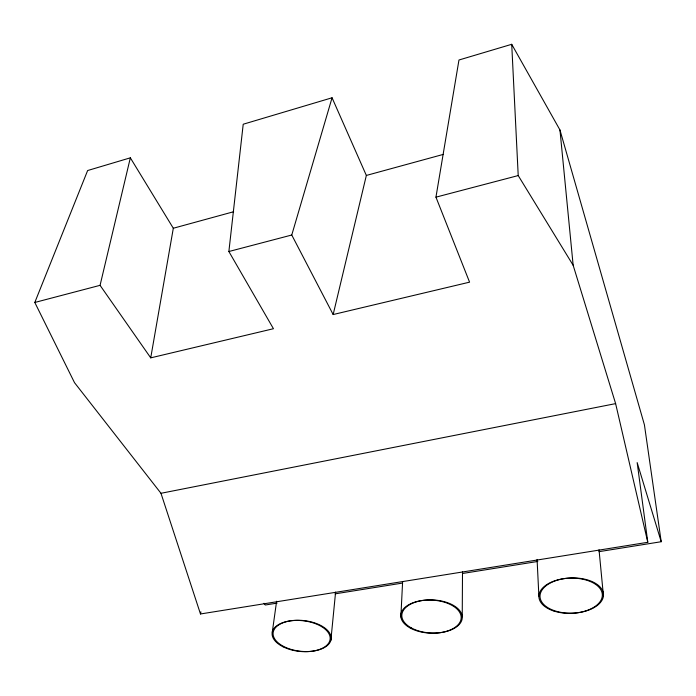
<?xml version="1.0" encoding="UTF-8"?>
<svg xmlns="http://www.w3.org/2000/svg" width="696" height="696" viewBox="0 0 696 696"><rect width="100%" height="100%" fill="white"/><g stroke="black" fill="none" stroke-linecap="round" stroke-linejoin="round"><path stroke-width="1.04" d="M462.231 616.795L462.509 571.451M400.861 616.943L402.619 581.517M330.87 640.294A29.145 15.425 6.1 0 0 291.32 620.702A29.145 15.425 6.1 0 0 284.203 646.723A29.145 15.425 6.1 0 0 330.87 640.294L335.594 592.087M661.2 541.723L637.162 462.579L647.793 542.297L200.483 613.976L160.976 493.29L74.516 382.67L34.8 302.464L87.635 170.537L130.343 157.827L100.067 285.334L150.727 357.857L273.45 328.721L228.871 251.517L243.217 124.227L332.062 97.779L366.348 175.444L333.158 314.54L469.574 282.158L435.948 197.159L458.968 60.004L511.717 44.3L559.958 129.987L644.418 424.83L661.2 541.723L598.969 551.667M272.275 632.238L276.608 601.231M150.727 357.857L173.313 228.245L130.343 157.827M200.483 613.976L200.9 611.854M333.158 314.54L291.763 235.013L332.062 97.779M173.313 228.245L233.63 211.741M366.348 175.444L443.43 154.364M34.8 302.464L100.067 285.334M228.871 251.517L291.763 235.013M435.948 197.159L518.216 175.566L573.156 265.28L615.621 403.619L647.793 542.297M160.976 493.29L615.621 403.619M277.086 603.119L265.28 605.007L263.975 603.293M335.02 593.862L402.619 583.057M462.701 573.452L537.808 561.446M559.958 129.987L573.156 265.28M599.021 549.797L603.449 595.863A31.746 17.617 -1.8 0 1 554.408 610.688A31.746 17.617 -1.8 0 1 557.418 580.142A31.746 17.617 -1.8 0 1 603.449 595.863M511.717 44.3L518.216 175.566M537.077 559.427L538.887 596.15M553.285 610.853A31.738 17.617 -1.7 0 0 602.292 596.028A31.738 17.617 -1.7 0 0 556.261 580.316A31.738 17.617 -1.7 0 0 553.285 610.853M411.432 627.975A30.232 16.556 2.4 0 0 461.483 621.076A30.232 16.556 2.4 0 0 423.203 600.361A30.232 16.556 2.4 0 0 411.432 627.975M283.228 646.871A29.145 15.416 6.1 0 0 329.878 640.442A29.145 15.416 6.1 0 0 290.319 620.858A29.145 15.416 6.1 0 0 283.228 646.871M410.396 628.123A30.224 16.547 2.5 0 0 460.413 621.232A30.224 16.547 2.5 0 0 422.124 600.526A30.224 16.547 2.5 0 0 410.396 628.123"/></g></svg>
